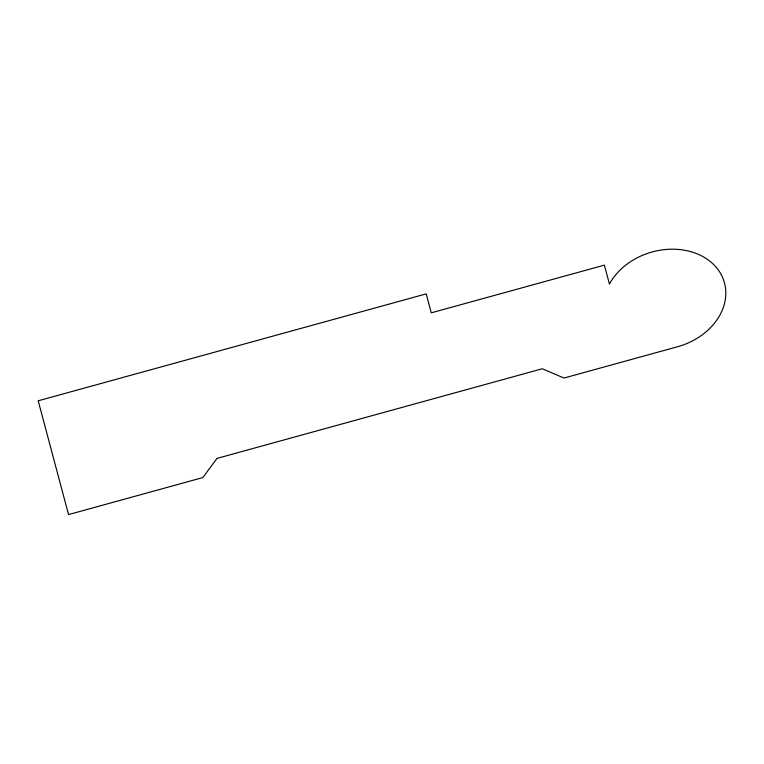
<?xml version="1.0" encoding="UTF-8"?>
<svg xmlns="http://www.w3.org/2000/svg" width="764" height="764" viewBox="0 0 764 764"><rect width="100%" height="100%" fill="white"/><g stroke="black" fill="none" stroke-linecap="round" stroke-linejoin="round"><path stroke-width="1.15" d="M216.976 458.41L202.861 477.567L68.55 514.583L38.2 400.804L426.207 293.873L431.268 312.839L604.381 265.127L609.443 284.093A61.922 49.058 -16.2 0 1 712.516 263.456A61.922 49.058 -16.2 0 1 677.429 346.78L564.013 378.037L542.306 368.754L216.976 458.41"/></g></svg>
